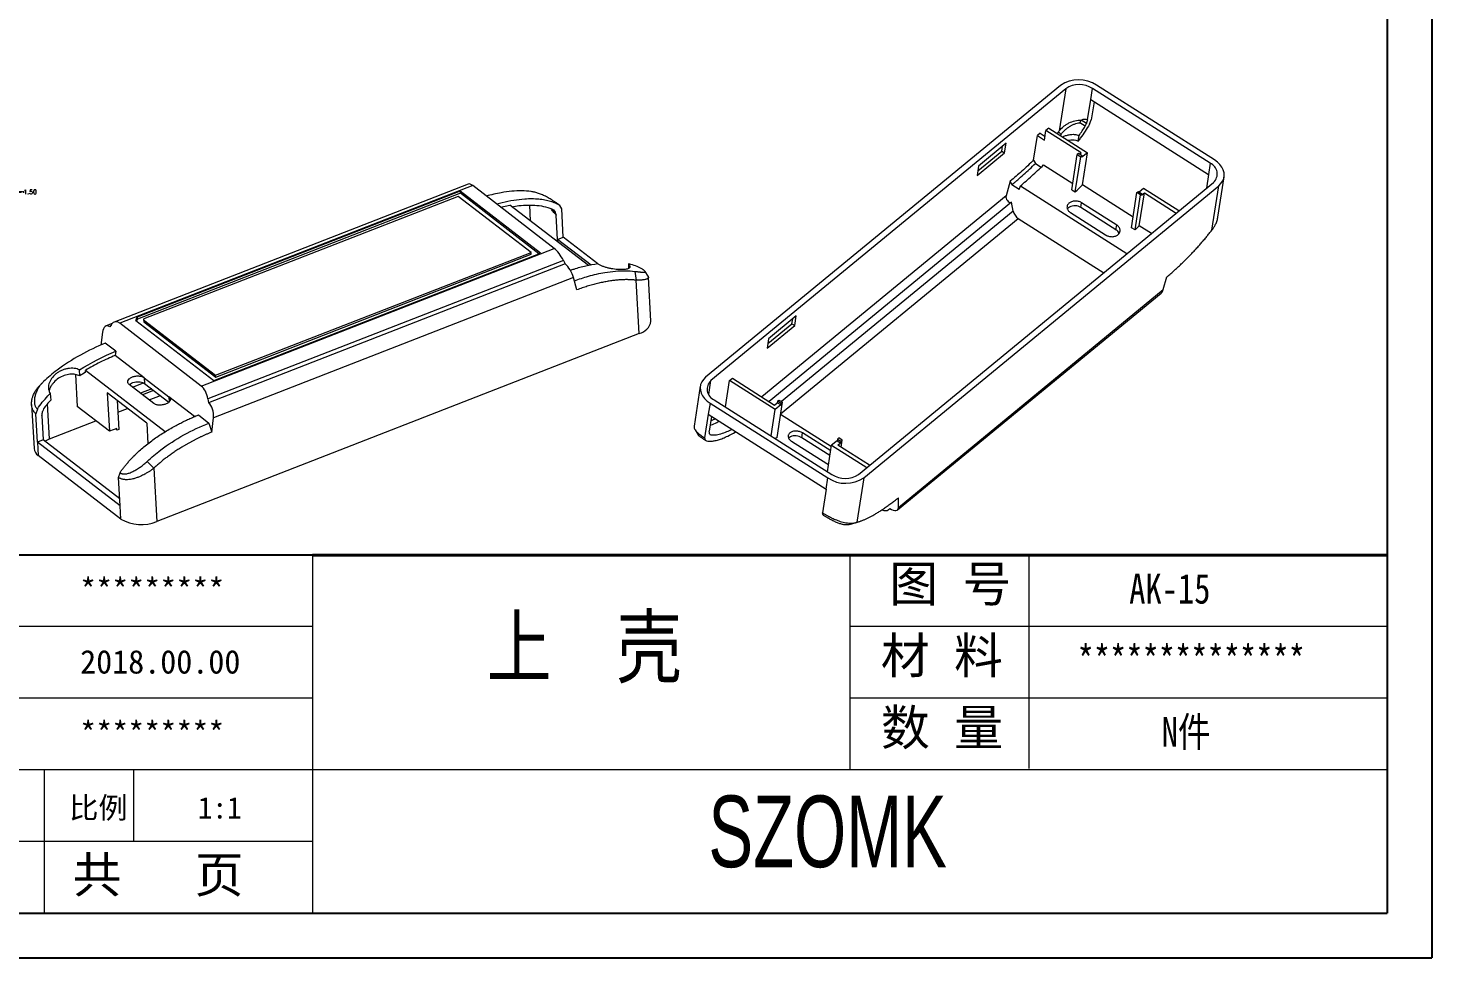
# Model space of a CAD drawing. Header units: inches. Extents: x 1328 to 2850, y 1126 to 1544.
# Drawn here: x 1606.7 to 1918.8, y 1125.7 to 1332.4 of the extents above; entities that cross this region are included whole.
import ezdxf

# ---------------------------------------------------------------- set-up
doc = ezdxf.new("R2010")
doc.units = ezdxf.units.IN
doc.header["$LTSCALE"] = 15
doc.layers.add('文字', color=81, linetype='Continuous')
doc.layers.add('粗实线', color=7, linetype='Continuous', lineweight=30)
doc.layers.add('细实线', color=3, linetype='Continuous', lineweight=9)
doc.styles.get("Standard").update_dxf_attribs({"font": 'txt', "bigfont": 'gbcbig.shx'})
doc.styles.add('宋体', font='', dxfattribs={"width": 0.8, "height": 3.5})
doc.styles.add('长仿宋', font='', dxfattribs={"width": 0.7, "height": 4})
doc.styles.get('宋体').set_extended_font_data('SimSun')
doc.styles.get('长仿宋').set_extended_font_data('SimSun')
doc.dimstyles.new('1.5', dxfattribs={"dimtxt": 1, "dimasz": 0.3, "dimexe": 0.18, "dimexo": 0.0625, "dimgap": 0.09, "dimtad": 0, "dimtih": 1, "dimtoh": 1, "dimzin": 0, "dimdsep": 46, "dimtxsty": 'Standard', "dimcen": 0, "dimadec": 0, "dimazin": 2, "dimtfac": 1, "dimtofl": 0, "dimtmove": 0, "dimatfit": 3, "dimfxl": 1, "dimtolj": 1, "dimtzin": 0, "dimarcsym": 0})

# ---------------------------------------------------------------- blocks, each defined once
blk = doc.blocks.new('*D93')
at = {"color": 0, "lineweight": -2}
for p, q in [((1604.04, 1296.03), (1604.04, 1296.15)), ((1604.34, 1295.97), (1605.24, 1295.97)), ((1605.54, 1296.03), (1605.54, 1296.15)), ((1605.54, 1295.97), (1605.84, 1295.97))]:
    blk.add_line(p, q, dxfattribs=at)
at = {"color": 0}
for points in [[(1604.34, 1296.02), (1604.34, 1295.92), (1604.04, 1295.97)], [(1605.24, 1296.02), (1605.24, 1295.92), (1605.54, 1295.97)]]:
    blk.add_solid(points, dxfattribs=at)
at = {"layer": 'Defpoints', "color": 0}
for p in [(1604.04, 1295.97), (1605.54, 1295.97), (1605.54, 1295.97)]:
    blk.add_point(p, dxfattribs=at)
at = {"color": 0, "insert": (1607.18, 1295.97), "char_height": 1, "attachment_point": 5}
blk.add_mtext('\\A1;1.50', dxfattribs=at)

msp = doc.modelspace()

# ---------------------------------------------------------------- linework, layer by layer
for p, q in [((1918.824, 1543.694), (1918.824, 1125.657)), ((1908.871, 1533.741), (1908.871, 1135.61)), ((1669.992, 1215.236), (1550.553, 1215.236)), ((1342.898, 1135.61), (1908.871, 1135.61)), ((1327.6, 1125.657), (1918.824, 1125.657))]:
    msp.add_line(p, q)
at = {"color": 7, "linetype": 'Continuous', "lineweight": 15}
for p, q in [((1836.257, 1319.668), (1757.366, 1254.754)), ((1837.429, 1318.923), (1758.538, 1254.009)), ((1837.429, 1318.923), (1835.964, 1309.525)), ((1842.975, 1316.49), (1843.36, 1318.961)), ((1869.545, 1302.338), (1843.36, 1318.961)), ((1870.466, 1303.096), (1844.281, 1319.719)), ((1842.271, 1311.974), (1842.975, 1316.49)), ((1842.975, 1316.49), (1869.16, 1299.867)), ((1843.705, 1316.026), (1843.076, 1311.991)), ((1841.757, 1310.581), (1840.584, 1311.325)), ((1841.996, 1311.15), (1840.824, 1311.894)), ((1842.69, 1311.02), (1843.077, 1311.992)), ((1830.274, 1303.065), (1831.121, 1308.501)), ((1831.735, 1309.006), (1831.121, 1308.501)), ((1831.121, 1308.501), (1832.685, 1307.509)), ((1831.735, 1309.006), (1832.812, 1308.323)), ((1832.685, 1307.509), (1833.015, 1309.627)), ((1833.629, 1310.132), (1833.015, 1309.627)), ((1840.831, 1304.665), (1833.015, 1309.627)), ((1833.629, 1310.132), (1842.227, 1304.674)), ((1835.801, 1309.323), (1835.504, 1308.942)), ((1836.191, 1308.506), (1836.388, 1308.753)), ((1840.182, 1307.266), (1840.377, 1308.514)), ((1817.693, 1299.606), (1823.833, 1304.658)), ((1817.856, 1300.652), (1823.207, 1305.055)), ((1824.163, 1306.776), (1818.023, 1301.725)), ((1823.207, 1305.055), (1823.374, 1306.128)), ((1823.207, 1305.055), (1823.833, 1304.658)), ((1823.833, 1304.658), (1824.163, 1306.776)), ((1840.484, 1304.379), (1840.831, 1304.665)), ((1842.227, 1304.674), (1840.999, 1303.664)), ((1841.114, 1297.531), (1842.227, 1304.674)), ((1818.023, 1301.725), (1817.693, 1299.606)), ((1830.274, 1303.065), (1830.69, 1302.312)), ((1830.69, 1302.312), (1831.975, 1301.496)), ((1832.466, 1301.973), (1838.966, 1297.847)), ((1838.748, 1296.453), (1839.966, 1304.26)), ((1839.53, 1295.957), (1840.747, 1303.764)), ((1840.273, 1304.513), (1839.966, 1304.26)), ((1839.966, 1304.26), (1840.747, 1303.764)), ((1841.054, 1304.017), (1840.273, 1304.513)), ((1840.747, 1303.764), (1841.054, 1304.017)), ((1841.054, 1304.017), (1840.999, 1303.664)), ((1869.545, 1302.338), (1869.16, 1299.867)), ((1825.09, 1298.37), (1824.166, 1295.084)), ((1825.09, 1298.37), (1825.438, 1297.558)), ((1869.16, 1299.867), (1868.679, 1296.783)), ((1871.228, 1290.391), (1872.618, 1299.306)), ((1704.569, 1297.705), (1625.879, 1267.043)), ((1705.568, 1297.363), (1627.091, 1266.784)), ((1702.803, 1296.104), (1631.005, 1268.127)), ((1702.827, 1295.681), (1631.029, 1267.704)), ((1720.627, 1282.373), (1702.803, 1296.104)), ((1702.827, 1295.681), (1702.803, 1296.104)), ((1720.278, 1282.237), (1702.827, 1295.681)), ((1723.706, 1283.391), (1705.568, 1297.363)), ((1791.368, 1233.168), (1870.258, 1298.082)), ((1792.54, 1232.424), (1871.431, 1297.338)), ((1827.098, 1296.504), (1825.438, 1297.558)), ((1827.098, 1296.504), (1827.323, 1297.303)), ((1827.323, 1297.303), (1851.025, 1282.257)), ((1838.748, 1296.453), (1839.53, 1295.957)), ((1852.402, 1290.365), (1841.114, 1297.531)), ((1852.036, 1288.017), (1853.254, 1295.825)), ((1852.818, 1287.521), (1854.035, 1295.328)), ((1853.254, 1295.825), (1853.561, 1296.077)), ((1854.035, 1295.328), (1853.254, 1295.825)), ((1853.561, 1296.077), (1854.342, 1295.581)), ((1853.766, 1288.452), (1854.901, 1295.733)), ((1854.733, 1296.735), (1853.772, 1295.943)), ((1854.342, 1295.581), (1854.035, 1295.328)), ((1854.287, 1295.228), (1854.901, 1295.733)), ((1854.342, 1295.581), (1854.287, 1295.228)), ((1862.572, 1291.758), (1854.733, 1296.735)), ((1854.901, 1295.733), (1861.958, 1291.253)), ((1869.89, 1287.458), (1871.431, 1297.338)), ((1702.373, 1294.982), (1632.495, 1267.754)), ((1718.552, 1282.519), (1702.373, 1294.982)), ((1711.763, 1292.591), (1713.799, 1293.055)), ((1731.292, 1279.58), (1713.799, 1293.055)), ((1723.886, 1291.556), (1723.063, 1292.19)), ((1725.363, 1292.199), (1724.945, 1292.954)), ((1725.714, 1285.901), (1725.363, 1292.199)), ((1825.334, 1293.668), (1771.481, 1249.356)), ((1825.738, 1291.726), (1825.334, 1293.668)), ((1840.767, 1292.512), (1840.933, 1293.577)), ((1848.584, 1287.55), (1840.767, 1292.512)), ((1848.75, 1288.615), (1840.933, 1293.577)), ((1724.461, 1285.413), (1724.16, 1290.824)), ((1826.867, 1290.066), (1845.861, 1278.008)), ((1838.45, 1291.377), (1846.266, 1286.415)), ((1724.461, 1285.413), (1725.714, 1285.901)), ((1733.402, 1279.978), (1725.714, 1285.901)), ((1848.584, 1287.55), (1848.75, 1288.615)), ((1852.818, 1287.521), (1852.036, 1288.017)), ((1856.469, 1286.736), (1853.766, 1288.452)), ((1645.229, 1252.812), (1723.706, 1283.391)), ((1731.888, 1279.692), (1724.461, 1285.413)), ((1725.725, 1280.737), (1646.7, 1249.944)), ((1726.115, 1279.965), (1646.855, 1249.081)), ((1647.994, 1254.071), (1720.627, 1282.373)), ((1648.424, 1255.193), (1718.552, 1282.519)), ((1648.447, 1254.77), (1718.576, 1282.096)), ((1718.576, 1282.096), (1718.552, 1282.519)), ((1725.725, 1280.737), (1726.115, 1279.965)), ((1740.19, 1279.955), (1740.244, 1278.992)), ((1727.995, 1276.946), (1647.953, 1245.758)), ((1728.708, 1274.199), (1727.995, 1276.946)), ((1741.64, 1278.308), (1741.945, 1276.324)), ((1744.564, 1277.234), (1743.906, 1278.273)), ((1745.192, 1267.236), (1744.647, 1277.006)), ((1859.104, 1274.269), (1859.892, 1277.072)), ((1742.604, 1264.487), (1741.945, 1276.324)), ((1800.014, 1225.259), (1858.602, 1273.467)), ((1800.243, 1225.837), (1859.104, 1274.269)), ((1630.719, 1267.38), (1631.005, 1268.127)), ((1630.719, 1267.38), (1647.994, 1254.071)), ((1631.029, 1267.704), (1630.862, 1267.269)), ((1631.005, 1268.127), (1631.029, 1267.704)), ((1632.495, 1267.754), (1632.41, 1267.529)), ((1632.41, 1267.529), (1632.433, 1267.106)), ((1632.41, 1267.529), (1648.424, 1255.193)), ((1777.504, 1268.384), (1771.364, 1263.332)), ((1776.548, 1266.662), (1776.715, 1267.735)), ((1777.174, 1266.265), (1777.504, 1268.384)), ((1623.273, 1264.769), (1622.927, 1261.894)), ((1625.394, 1266.688), (1624.052, 1266.165)), ((1625.237, 1266.478), (1624.918, 1265.98)), ((1645.229, 1252.812), (1627.091, 1266.784)), ((1632.433, 1267.106), (1648.447, 1254.77)), ((1742.604, 1264.487), (1635.324, 1222.685)), ((1771.034, 1261.214), (1777.174, 1266.265)), ((1771.197, 1262.259), (1776.548, 1266.662)), ((1776.548, 1266.662), (1777.174, 1266.265)), ((1626.208, 1260.529), (1623.878, 1262.324)), ((1771.364, 1263.332), (1771.034, 1261.214)), ((1626.208, 1260.529), (1626.099, 1259.619)), ((1632.543, 1254.655), (1626.099, 1259.619)), ((1617.28, 1255.381), (1617.678, 1248.237)), ((1618.222, 1255.072), (1618.149, 1256.378)), ((1619.484, 1255.864), (1619.46, 1256.295)), ((1637.193, 1242.635), (1619.46, 1256.295)), ((1632.543, 1254.655), (1638.027, 1250.43)), ((1632.543, 1254.655), (1632.614, 1253.385)), ((1648.447, 1254.77), (1648.424, 1255.193)), ((1609.84, 1253.47), (1609.388, 1253.003)), ((1634.699, 1248.921), (1629.215, 1253.146)), ((1629.944, 1252.584), (1632.358, 1253.525)), ((1634.204, 1252.16), (1631.74, 1251.2)), ((1634.643, 1251.822), (1632.179, 1250.862)), ((1632.614, 1253.385), (1638.003, 1249.233)), ((1756.179, 1252.786), (1754.789, 1243.871)), ((1761.773, 1248.153), (1762.691, 1254.041)), ((1762.691, 1254.041), (1763.305, 1254.546)), ((1772.852, 1247.59), (1762.691, 1254.041)), ((1763.305, 1254.546), (1772.685, 1248.592)), ((1607.513, 1248.717), (1608.057, 1238.948)), ((1611.668, 1251.188), (1611.751, 1249.693)), ((1633.106, 1244.543), (1624.331, 1251.303)), ((1624.331, 1251.303), (1624.808, 1242.745)), ((1626.559, 1249.586), (1626.919, 1243.135)), ((1633.669, 1249.714), (1636.133, 1250.674)), ((1643.758, 1246.015), (1638.027, 1250.43)), ((1646.7, 1249.944), (1646.855, 1249.081)), ((1758.33, 1248.996), (1757.945, 1246.524)), ((1758.33, 1248.996), (1784.515, 1232.373)), ((1759.251, 1249.754), (1785.436, 1233.13)), ((1772.685, 1248.592), (1773.299, 1249.097)), ((1774.08, 1248.6), (1772.852, 1247.59)), ((1773.225, 1241.399), (1774.442, 1249.206)), ((1773.354, 1249.45), (1773.299, 1249.097)), ((1774.08, 1248.6), (1773.299, 1249.097)), ((1773.354, 1249.45), (1773.661, 1249.702)), ((1774.135, 1248.954), (1773.354, 1249.45)), ((1773.661, 1249.702), (1774.442, 1249.206)), ((1774.135, 1248.954), (1774.08, 1248.6)), ((1774.442, 1249.206), (1774.135, 1248.954)), ((1608.798, 1247.696), (1608.481, 1246.656)), ((1608.833, 1240.358), (1608.482, 1246.656)), ((1609.784, 1246.257), (1610.085, 1240.846)), ((1624.808, 1242.745), (1617.678, 1248.237)), ((1626.703, 1247), (1628.837, 1247.831)), ((1644.581, 1246.376), (1646.912, 1244.58)), ((1647.57, 1242.583), (1647.953, 1245.758)), ((1757.945, 1246.524), (1757.126, 1241.267)), ((1757.945, 1246.524), (1784.13, 1229.901)), ((1758.676, 1246.061), (1758.162, 1242.766)), ((1771.934, 1241.702), (1772.852, 1247.59)), ((1774.031, 1246.565), (1785.319, 1239.398)), ((1611.467, 1241.063), (1621.777, 1245.08)), ((1626.478, 1243.396), (1624.808, 1242.745)), ((1626.501, 1242.973), (1626.129, 1243.26)), ((1626.501, 1242.973), (1626.478, 1243.396)), ((1626.919, 1243.135), (1626.501, 1242.973)), ((1633.106, 1244.543), (1633.36, 1239.978)), ((1646.912, 1244.583), (1647.57, 1242.583)), ((1755.004, 1243.075), (1755.673, 1241.995)), ((1778.733, 1241.317), (1778.898, 1242.376)), ((1785.163, 1238.398), (1778.898, 1242.376)), ((1610.085, 1240.846), (1608.833, 1240.358)), ((1608.833, 1240.358), (1608.998, 1237.397)), ((1627.205, 1226.205), (1608.833, 1240.358)), ((1627.121, 1227.723), (1610.085, 1240.846)), ((1757.126, 1241.267), (1757.279, 1240.74)), ((1773.225, 1241.399), (1772.82, 1241.139)), ((1776.47, 1240.535), (1784.287, 1235.572)), ((1784.998, 1237.339), (1778.733, 1241.317)), ((1784.441, 1233.762), (1785.359, 1239.651)), ((1786.587, 1240.661), (1785.359, 1239.651)), ((1785.359, 1239.651), (1793.198, 1234.674)), ((1786.642, 1241.014), (1786.587, 1240.661)), ((1786.587, 1240.661), (1787.368, 1240.165)), ((1786.949, 1241.267), (1786.642, 1241.014)), ((1786.642, 1241.014), (1787.423, 1240.518)), ((1786.754, 1239.66), (1787.368, 1240.165)), ((1793.812, 1235.18), (1786.754, 1239.66)), ((1787.73, 1240.77), (1786.949, 1241.267)), ((1787.423, 1240.518), (1787.368, 1240.165)), ((1787.423, 1240.518), (1787.73, 1240.77)), ((1787.485, 1239.196), (1787.73, 1240.77)), ((1627.37, 1223.244), (1608.998, 1237.397)), ((1634.664, 1234.523), (1633.199, 1236.055)), ((1626.854, 1232.503), (1627.171, 1233.544)), ((1634.665, 1234.522), (1635.324, 1222.685)), ((1784.287, 1235.572), (1784.693, 1235.378)), ((1627.205, 1226.205), (1626.854, 1232.503)), ((1784.13, 1229.901), (1783.311, 1224.645)), ((1784.13, 1229.901), (1784.515, 1232.373)), ((1792.54, 1232.424), (1791, 1222.544)), ((1800.243, 1225.837), (1800.226, 1227.977)), ((1627.37, 1223.244), (1627.205, 1226.205)), ((1783.464, 1224.117), (1783.31, 1224.644)), ((1797.967, 1225.305), (1798.302, 1225.549)), ((1789.83, 1222.186), (1789.254, 1221.999)), ((1789.254, 1221.999), (1789.849, 1222.185)), ((1789.819, 1222.158), (1791.531, 1222.694)), ((1789.849, 1222.185), (1790.743, 1222.455))]:
    msp.add_line(p, q, dxfattribs=at)
at = {"color": 8, "linetype": 'Continuous', "lineweight": 15}
for p, q in [((1718.181, 1293.033), (1718.376, 1289.529)), ((1824.166, 1295.084), (1769.85, 1250.391)), ((1774.035, 1246.594), (1826.867, 1290.066)), ((1825.738, 1291.726), (1774.228, 1249.342)), ((1724.494, 1284.816), (1724.461, 1285.413)), ((1758.054, 1250.903), (1758.538, 1254.009)), ((1611.467, 1241.063), (1611.035, 1248.821)), ((1638.027, 1250.43), (1638.09, 1249.31))]:
    msp.add_line(p, q, dxfattribs=at)
at = {"color": 7, "linetype": 'Continuous', "lineweight": 15, "flags": 128}
for points in [[(1871.431, 1297.338), (1871.927, 1297.828), (1872.301, 1298.375), (1872.543, 1298.968), (1872.647, 1299.59), (1872.61, 1300.228), (1872.434, 1300.864), (1872.122, 1301.484), (1871.682, 1302.072), (1871.126, 1302.614), (1870.466, 1303.096)], [(1757.366, 1254.754), (1756.869, 1254.264), (1756.495, 1253.716), (1756.253, 1253.124), (1756.149, 1252.501), (1756.186, 1251.864), (1756.363, 1251.228), (1756.675, 1250.608), (1757.114, 1250.02), (1757.671, 1249.478), (1758.33, 1248.996)], [(1610.478, 1240.543), (1610.887, 1240.796), (1611.467, 1241.063)]]:
    msp.add_lwpolyline(points, dxfattribs=at)
at = {"color": 7, "linetype": 'Continuous', "lineweight": 15}
for centre, radius, start, end in [((1840.307, 1313.698), 7.214, 56.57629, 124.15889), ((1840.423, 1314.518), 5.326, 56.53245, 124.20273), ((1716.415, 1363.695), 136.13, 337.03495, 337.29485), ((1851.314, 1308.499), 9.687, 158.98238, 164.11949), ((1868.546, 1299.983), 2.558, 312.01644, 66.99874), ((1692.568, 1272.143), 36.846, 31.79407, 32.56466), ((1727.484, 1292.485), 3.716, 194.4823, 206.56064), ((1741.834, 1267.805), 3.406, 283.07535, 350.39347), ((1760.251, 1252.109), 2.558, 132.01644, 246.99874), ((1603.803, 1247.93), 6.21, 344.37153, 352.94528), ((1684.239, 1222.01), 78.417, 160.82242, 161.28816), ((1755.747, 1242.219), 2.475, 359.97922, 12.75184), ((1773.414, 1247.756), 16.168, 200.02711, 201.10275), ((1610.171, 1239.17), 2.126, 185.9925, 236.4926), ((1788.374, 1237.574), 5.326, 236.53245, 304.20273), ((1788.489, 1238.394), 7.214, 236.57629, 304.15889), ((1631.906, 1230.911), 8.908, 239.39598, 292.5676)]:
    msp.add_arc(centre, radius, start, end, dxfattribs=at)
for centre, major_axis, ratio, start_param, end_param in [((1706.281, 1294.615), (-1.768, 3.063), 0.3374745, 5.5970738, 6.2315636), ((1824.947, 1294.587), (-0.514, 0.864), 0.7297609, 0.606853, 2.9539284), ((1827.317, 1291.667), (-1.027, 1.729), 0.7297609, 1.1304518, 2.1776494), ((1724.419, 1280.643), (-1.768, 3.063), 0.3374745, 4.5498763, 5.5970738), ((1726.624, 1278.002), (-1.263, 2.188), 0.3374745, 4.0262775, 5.5970738), ((1857.15, 1275.51), (-1.284, 2.161), 0.7297609, 3.2531316, 3.7484457), ((1626.708, 1263.61), (-0.648, 3.485), 0.5300053, 5.7490934, 6.796291), ((1624.644, 1263.713), (-0.463, 2.489), 0.5300053, 5.7490934, 7.3198898), ((1644.846, 1249.638), (-0.648, 3.485), 0.5300053, 4.7018959, 5.7490934), ((1646.582, 1246.814), (-0.463, 2.489), 0.5300053, 4.1782971, 5.7490934), ((1795.589, 1227.879), (-2.469, 2.497), 0.4723254, 2.3664776, 3.0701776), ((1798.289, 1227.077), (-1.763, 1.784), 0.4723254, 2.0229801, 3.5937764)]:
    msp.add_ellipse(centre, major_axis=major_axis, ratio=ratio, start_param=start_param, end_param=end_param, dxfattribs=at)
for points, knots in [([(1835.964, 1309.525), (1836.247, 1309.885), (1836.584, 1310.224), (1837.132, 1310.671), (1837.323, 1310.81), (1837.721, 1311.07), (1837.928, 1311.191), (1838.565, 1311.513), (1839.013, 1311.68), (1839.687, 1311.838), (1839.913, 1311.876), (1840.371, 1311.915), (1840.6, 1311.915), (1840.824, 1311.894)], [0, 0, 0, 0, 0.25, 0.25, 0.375, 0.375, 0.5, 0.5, 0.75, 0.75, 0.875, 0.875, 1, 1, 1, 1]), ([(1836.388, 1308.753), (1836.632, 1309.097), (1836.911, 1309.414), (1837.379, 1309.851), (1837.545, 1309.991), (1837.885, 1310.254), (1838.06, 1310.377), (1838.42, 1310.606), (1838.604, 1310.711), (1838.984, 1310.904), (1839.179, 1310.991), (1839.572, 1311.137), (1839.771, 1311.196), (1840.174, 1311.285), (1840.379, 1311.315), (1840.584, 1311.325)], [0, 0, 0, 0, 0.25, 0.25, 0.375, 0.375, 0.5, 0.5, 0.625, 0.625, 0.75, 0.75, 0.875, 0.875, 1, 1, 1, 1]), ([(1842.69, 1311.02), (1842.061, 1309.969), (1841.372, 1308.924), (1840.488, 1307.685), (1840.336, 1307.475), (1840.182, 1307.266)], [0.02073145, 0.02073145, 0.02073145, 0.02073145, 0.18654529, 0.18654529, 0.22037831, 0.22037831, 0.22037831, 0.22037831]), ([(1840.824, 1311.894), (1840.911, 1311.972), (1841.01, 1312.037), (1841.231, 1312.134), (1841.355, 1312.167), (1841.611, 1312.189), (1841.747, 1312.178), (1842.013, 1312.11), (1842.145, 1312.053), (1842.271, 1311.974)], [0, 0, 0, 0, 0.25, 0.25, 0.5, 0.5, 0.75, 0.75, 1, 1, 1, 1]), ([(1836.715, 1308.173), (1836.758, 1308.198), (1837.032, 1308.358), (1837.587, 1308.56), (1838.353, 1308.752), (1839.119, 1308.8), (1839.803, 1308.726), (1840.203, 1308.578), (1840.377, 1308.514)], [0, 0, 0, 0, 0.0384303, 0.24510228, 0.45165937, 0.65016491, 0.84842899, 1, 1, 1, 1]), ([(1837.86, 1307.447), (1837.965, 1307.471), (1838.314, 1307.554), (1838.917, 1307.564), (1839.599, 1307.487), (1840.002, 1307.335), (1840.182, 1307.266)], [0, 0, 0, 0, 0.1328803, 0.4412389, 0.7493062, 1, 1, 1, 1]), ([(1830.274, 1303.065), (1829.405, 1302.196), (1828.537, 1301.375), (1827.239, 1300.203), (1826.808, 1299.824), (1825.947, 1299.083), (1825.518, 1298.724), (1825.09, 1298.37)], [0, 0, 0, 0, 0.5, 0.5, 0.75, 0.75, 1, 1, 1, 1]), ([(1825.438, 1297.558), (1825.652, 1297.742), (1825.866, 1297.926), (1826.302, 1298.291), (1826.521, 1298.473), (1827.176, 1299.033), (1827.613, 1299.417), (1828.929, 1300.603), (1829.807, 1301.435), (1830.69, 1302.312)], [0, 0, 0, 0, 0.125, 0.125, 0.25, 0.25, 0.5, 0.5, 1, 1, 1, 1]), ([(1827.323, 1297.303), (1827.749, 1297.662), (1828.174, 1298.017), (1829.027, 1298.751), (1829.455, 1299.129), (1830.742, 1300.293), (1831.606, 1301.113), (1832.466, 1301.973)], [0, 0, 0, 0, 0.25, 0.25, 0.5, 0.5, 1, 1, 1, 1]), ([(1718.605, 1296.052), (1717.91, 1296.119), (1716.497, 1296.255), (1714.248, 1296.138), (1711.606, 1295.805), (1709.694, 1295.325), (1708.578, 1295.044)], [0, 0, 0, 0, 0.2184495, 0.4438095, 0.6752598, 1, 1, 1, 1]), ([(1724.945, 1292.954), (1724.915, 1292.977), (1724.854, 1293.024), (1724.756, 1293.098), (1724.653, 1293.175), (1724.543, 1293.255), (1724.428, 1293.338), (1724.308, 1293.425), (1724.181, 1293.514), (1724.049, 1293.606), (1723.911, 1293.701), (1723.766, 1293.799), (1723.414, 1294.034), (1722.81, 1294.416), (1721.958, 1294.895), (1721.084, 1295.318), (1720.366, 1295.603), (1719.799, 1295.788), (1719.385, 1295.903), (1718.985, 1295.994), (1718.732, 1296.033), (1718.606, 1296.052)], [0, 0, 0, 0, 0.0209288, 0.0418413, 0.0628103, 0.083908, 0.1052058, 0.1267729, 0.1486765, 0.1709813, 0.1937488, 0.2170374, 0.2409026, 0.3616523, 0.4917355, 0.6172166, 0.7450309, 0.8098129, 0.8736581, 0.93693, 1, 1, 1, 1]), ([(1724.945, 1292.954), (1724.62, 1293.129), (1723.957, 1293.486), (1722.847, 1293.873), (1721.611, 1294.171), (1720.238, 1294.358), (1718.73, 1294.427), (1716.883, 1294.368), (1714.669, 1294.107), (1712.586, 1293.714), (1711.316, 1293.356), (1710.916, 1293.243)], [0, 0, 0, 0, 0.0845433, 0.1722402, 0.2637599, 0.3653314, 0.4714478, 0.5826566, 0.7474525, 0.9204397, 1, 1, 1, 1]), ([(1714.275, 1292.689), (1714.802, 1292.772), (1716.011, 1292.963), (1717.883, 1293.076), (1719.875, 1293.009), (1721.839, 1292.709), (1723.021, 1292.223), (1723.622, 1291.976)], [0, 0, 0, 0, 0.157907, 0.3620313, 0.570704, 0.7817561, 1, 1, 1, 1]), ([(1724.16, 1290.824), (1724.072, 1290.892), (1723.978, 1290.974), (1723.779, 1291.17), (1723.677, 1291.28), (1723.478, 1291.52), (1723.384, 1291.646), (1723.21, 1291.911), (1723.131, 1292.049), (1723.063, 1292.19)], [0, 0, 0, 0, 0.25, 0.25, 0.5, 0.5, 0.75, 0.75, 1, 1, 1, 1]), ([(1840.933, 1293.577), (1840.83, 1293.643), (1840.72, 1293.7), (1840.488, 1293.797), (1840.365, 1293.838), (1840.113, 1293.9), (1839.985, 1293.921), (1839.724, 1293.945), (1839.591, 1293.948), (1839.202, 1293.927), (1838.947, 1293.874), (1838.492, 1293.703), (1838.288, 1293.583), (1838.044, 1293.369), (1837.972, 1293.29), (1837.853, 1293.126), (1837.805, 1293.039), (1837.733, 1292.86), (1837.709, 1292.766), (1837.688, 1292.578), (1837.69, 1292.484), (1837.72, 1292.292), (1837.748, 1292.198), (1837.828, 1292.015), (1837.881, 1291.924), (1838.008, 1291.751), (1838.082, 1291.669), (1838.251, 1291.515), (1838.346, 1291.443), (1838.45, 1291.377)], [0, 0, 0, 0, 0.0625, 0.0625, 0.125, 0.125, 0.1875, 0.1875, 0.25, 0.25, 0.375, 0.375, 0.5, 0.5, 0.5625, 0.5625, 0.625, 0.625, 0.6875, 0.6875, 0.75, 0.75, 0.8125, 0.8125, 0.875, 0.875, 0.9375, 0.9375, 1, 1, 1, 1]), ([(1840.767, 1292.512), (1840.578, 1292.61), (1840.2, 1292.807), (1839.521, 1292.906), (1838.846, 1292.846), (1838.262, 1292.616), (1837.894, 1292.374), (1837.8, 1292.201), (1837.788, 1292.178)], [0, 0, 0, 0, 0.1931885, 0.3863563, 0.5800944, 0.7746803, 0.9695301, 1, 1, 1, 1]), ([(1869.891, 1287.458), (1869.955, 1287.537), (1870.09, 1287.702), (1870.282, 1287.972), (1870.473, 1288.274), (1870.658, 1288.61), (1870.831, 1288.981), (1871.042, 1289.541), (1871.183, 1290.017), (1871.22, 1290.361), (1871.223, 1290.391)], [0, 0, 0, 0, 0.0924639, 0.1931608, 0.302099, 0.4192852, 0.5447245, 0.6784209, 0.9721454, 1, 1, 1, 1]), ([(1846.266, 1286.415), (1846.37, 1286.349), (1846.479, 1286.292), (1846.711, 1286.191), (1846.834, 1286.148), (1847.085, 1286.08), (1847.213, 1286.055), (1847.473, 1286.024), (1847.605, 1286.017), (1847.993, 1286.026), (1848.247, 1286.071), (1848.701, 1286.232), (1848.905, 1286.349), (1849.148, 1286.564), (1849.22, 1286.643), (1849.339, 1286.811), (1849.387, 1286.899), (1849.459, 1287.085), (1849.483, 1287.182), (1849.505, 1287.376), (1849.504, 1287.474), (1849.475, 1287.674), (1849.448, 1287.771), (1849.369, 1287.962), (1849.317, 1288.056), (1849.19, 1288.235), (1849.117, 1288.319), (1848.948, 1288.476), (1848.853, 1288.549), (1848.75, 1288.615)], [0, 0, 0, 0, 0.0625, 0.0625, 0.125, 0.125, 0.1875, 0.1875, 0.25, 0.25, 0.375, 0.375, 0.5, 0.5, 0.5625, 0.5625, 0.625, 0.625, 0.6875, 0.6875, 0.75, 0.75, 0.8125, 0.8125, 0.875, 0.875, 0.9375, 0.9375, 1, 1, 1, 1]), ([(1849.248, 1286.713), (1849.217, 1286.815), (1849.134, 1287.084), (1848.859, 1287.362), (1848.637, 1287.514), (1848.584, 1287.55)], [0, 0, 0, 0, 0.31784637, 0.83822045, 1, 1, 1, 1]), ([(1859.893, 1277.073), (1860.039, 1277.197), (1860.331, 1277.446), (1860.767, 1277.824), (1861.199, 1278.206), (1861.628, 1278.59), (1862.053, 1278.976), (1862.475, 1279.366), (1862.893, 1279.758), (1863.307, 1280.154), (1863.718, 1280.552), (1864.125, 1280.952), (1864.528, 1281.356), (1865.022, 1281.858), (1865.602, 1282.461), (1866.263, 1283.167), (1866.908, 1283.876), (1867.537, 1284.587), (1868.15, 1285.299), (1868.746, 1286.015), (1869.326, 1286.731), (1869.703, 1287.218), (1869.89, 1287.458)], [0, 0, 0, 0, 0.0440418, 0.0876356, 0.1307896, 0.1735124, 0.2158129, 0.2577001, 0.2991834, 0.3402724, 0.3809771, 0.4213077, 0.4612746, 0.5008887, 0.568124, 0.6338412, 0.6981015, 0.7609704, 0.8225179, 0.8828183, 0.941951, 1, 1, 1, 1]), ([(1733.418, 1279.981), (1732.524, 1279.825), (1730.735, 1279.512), (1728.677, 1278.98), (1727.523, 1278.581), (1727.274, 1278.495)], [0, 0, 0, 0, 0.4394533, 0.8787151, 1, 1, 1, 1]), ([(1733.418, 1279.981), (1733.583, 1279.879), (1733.763, 1279.782), (1734.152, 1279.6), (1734.364, 1279.514), (1734.808, 1279.356), (1735.037, 1279.284), (1735.512, 1279.154), (1735.759, 1279.096), (1736.25, 1278.995), (1736.495, 1278.952), (1736.986, 1278.88), (1737.23, 1278.851), (1737.7, 1278.808), (1737.928, 1278.793), (1738.37, 1278.775), (1738.58, 1278.772), (1739.17, 1278.782), (1739.517, 1278.811), (1739.932, 1278.886), (1740.054, 1278.916), (1740.265, 1278.988), (1740.351, 1279.03), (1740.484, 1279.124), (1740.531, 1279.177), (1740.584, 1279.296), (1740.589, 1279.363), (1740.554, 1279.507), (1740.515, 1279.586), (1740.388, 1279.76), (1740.3, 1279.855), (1740.19, 1279.955)], [0, 0, 0, 0, 0.0625, 0.0625, 0.125, 0.125, 0.1875, 0.1875, 0.25, 0.25, 0.3125, 0.3125, 0.375, 0.375, 0.4375, 0.4375, 0.5, 0.5, 0.625, 0.625, 0.6875, 0.6875, 0.75, 0.75, 0.8125, 0.8125, 0.875, 0.875, 0.9375, 0.9375, 1, 1, 1, 1]), ([(1743.319, 1278.8), (1742.553, 1279.252), (1741.695, 1279.589), (1740.577, 1279.872), (1740.385, 1279.915), (1740.19, 1279.955)], [0.02073145, 0.02073145, 0.02073145, 0.02073145, 0.18654529, 0.18654529, 0.22037831, 0.22037831, 0.22037831, 0.22037831]), ([(1728.186, 1276.211), (1729.224, 1276.57), (1731.486, 1277.352), (1734.536, 1278.032), (1737.283, 1278.397), (1739.531, 1278.51), (1740.944, 1278.375), (1741.64, 1278.308)], [0, 0, 0, 0, 0.2261639, 0.4930143, 0.6667875, 0.835988, 1, 1, 1, 1]), ([(1741.64, 1278.308), (1741.701, 1278.3), (1741.825, 1278.283), (1742.002, 1278.261), (1742.173, 1278.239), (1742.337, 1278.22), (1742.495, 1278.201), (1742.646, 1278.185), (1742.791, 1278.17), (1743.064, 1278.143), (1743.415, 1278.115), (1743.748, 1278.109), (1743.934, 1278.143), (1743.94, 1278.227), (1743.874, 1278.321), (1743.808, 1278.392), (1743.72, 1278.474), (1743.609, 1278.57), (1743.477, 1278.677), (1743.371, 1278.759), (1743.319, 1278.8)], [0, 0, 0, 0, 0.0315178, 0.0630282, 0.0945772, 0.126211, 0.1579756, 0.1899165, 0.2220786, 0.2545061, 0.3820192, 0.508393, 0.6377577, 0.7581629, 0.801574, 0.84322, 0.8834704, 0.9227281, 0.9614228, 1, 1, 1, 1]), ([(1744.561, 1277.236), (1744.572, 1277.219), (1744.648, 1277.097), (1744.665, 1276.953), (1744.606, 1276.818), (1744.546, 1276.752), (1744.507, 1276.719), (1744.485, 1276.703), (1744.474, 1276.695), (1744.468, 1276.691), (1744.465, 1276.689), (1744.463, 1276.688), (1744.462, 1276.687), (1744.462, 1276.687), (1744.462, 1276.687), (1744.462, 1276.687), (1744.462, 1276.687), (1744.462, 1276.687), (1744.462, 1276.687), (1744.462, 1276.687), (1744.462, 1276.687), (1744.439, 1276.672), (1744.385, 1276.642), (1744.276, 1276.592), (1744.114, 1276.534), (1743.872, 1276.47), (1743.441, 1276.394), (1742.816, 1276.335), (1742.213, 1276.327), (1741.945, 1276.324)], [0, 0, 0, 0, 0.0252681, 0.174914, 0.2608313, 0.3065899, 0.3301711, 0.3421373, 0.3481643, 0.3511888, 0.3527038, 0.3534619, 0.3538412, 0.3540309, 0.3541257, 0.3541731, 0.3541969, 0.3542087, 0.3542146, 0.3542176, 0.3542191, 0.3542206, 0.3937012, 0.441335, 0.5044137, 0.5829331, 0.6768881, 0.8562795, 1, 1, 1, 1]), ([(1741.945, 1276.324), (1741.817, 1276.34), (1741.562, 1276.372), (1741.172, 1276.408), (1740.776, 1276.436), (1740.372, 1276.454), (1739.962, 1276.464), (1739.544, 1276.464), (1739.119, 1276.456), (1738.687, 1276.438), (1738.248, 1276.412), (1737.802, 1276.376), (1737.348, 1276.331), (1736.888, 1276.278), (1736.42, 1276.215), (1735.946, 1276.143), (1735.272, 1276.031), (1734.393, 1275.86), (1733.302, 1275.612), (1732.187, 1275.322), (1731.049, 1274.99), (1729.886, 1274.618), (1729.104, 1274.339), (1728.709, 1274.199)], [0, 0, 0, 0, 0.0308251, 0.0619477, 0.0933812, 0.1251384, 0.1572317, 0.1896732, 0.2224747, 0.2556475, 0.2892025, 0.3231503, 0.3575011, 0.3922649, 0.427451, 0.4630686, 0.4991267, 0.5786871, 0.6597089, 0.742275, 0.8264637, 0.9123489, 1, 1, 1, 1]), ([(1623.878, 1262.324), (1620.152, 1260.812), (1616.422, 1258.787), (1612.115, 1255.537), (1611.105, 1254.689), (1610.165, 1253.798)], [0.2702863, 0.2702863, 0.2702863, 0.2702863, 0.77816666, 0.77816666, 0.94442565, 0.94442565, 0.94442565, 0.94442565]), ([(1626.099, 1259.619), (1624.977, 1259.159), (1623.863, 1258.654), (1622.202, 1257.826), (1621.65, 1257.538), (1620.55, 1256.935), (1620.002, 1256.621), (1619.46, 1256.295)], [0, 0, 0, 0, 0.5, 0.5, 0.75, 0.75, 1, 1, 1, 1]), ([(1618.149, 1256.378), (1617.985, 1256.467), (1617.806, 1256.542), (1617.42, 1256.66), (1617.211, 1256.705), (1616.773, 1256.761), (1616.547, 1256.772), (1616.08, 1256.761), (1615.837, 1256.739), (1615.357, 1256.66), (1615.117, 1256.605), (1614.638, 1256.461), (1614.4, 1256.372), (1613.944, 1256.168), (1613.724, 1256.052), (1613.297, 1255.79), (1613.095, 1255.647), (1612.531, 1255.189), (1612.202, 1254.836), (1611.813, 1254.28), (1611.7, 1254.089), (1611.507, 1253.696), (1611.43, 1253.498), (1611.313, 1253.105), (1611.274, 1252.909), (1611.237, 1252.519), (1611.239, 1252.328), (1611.286, 1251.966), (1611.33, 1251.794), (1611.465, 1251.47), (1611.556, 1251.32), (1611.668, 1251.188)], [0, 0, 0, 0, 0.0625, 0.0625, 0.125, 0.125, 0.1875, 0.1875, 0.25, 0.25, 0.3125, 0.3125, 0.375, 0.375, 0.4375, 0.4375, 0.5, 0.5, 0.625, 0.625, 0.6875, 0.6875, 0.75, 0.75, 0.8125, 0.8125, 0.875, 0.875, 0.9375, 0.9375, 1, 1, 1, 1]), ([(1618.222, 1255.072), (1617.905, 1255.202), (1617.273, 1255.462), (1616.026, 1255.478), (1614.723, 1255.185), (1613.459, 1254.56), (1612.559, 1253.788), (1611.986, 1253.051), (1611.649, 1252.438), (1611.453, 1251.958), (1611.415, 1251.692), (1611.407, 1251.641)], [0, 0, 0, 0, 0.1410026, 0.2819431, 0.424638, 0.5721883, 0.7275372, 0.8103128, 0.8930916, 0.9792555, 1, 1, 1, 1]), ([(1629.215, 1253.146), (1629.142, 1253.201), (1629.082, 1253.262), (1628.984, 1253.391), (1628.946, 1253.46), (1628.897, 1253.604), (1628.885, 1253.678), (1628.886, 1253.829), (1628.9, 1253.906), (1628.978, 1254.134), (1629.081, 1254.286), (1629.371, 1254.558), (1629.561, 1254.681), (1629.886, 1254.829), (1630.003, 1254.873), (1630.244, 1254.946), (1630.369, 1254.976), (1630.625, 1255.022), (1630.757, 1255.038), (1631.017, 1255.054), (1631.147, 1255.055), (1631.405, 1255.043), (1631.53, 1255.029), (1631.77, 1254.988), (1631.886, 1254.96), (1632.103, 1254.892), (1632.203, 1254.853), (1632.387, 1254.762), (1632.47, 1254.711), (1632.543, 1254.655)], [0, 0, 0, 0, 0.0625, 0.0625, 0.125, 0.125, 0.1875, 0.1875, 0.25, 0.25, 0.375, 0.375, 0.5, 0.5, 0.5625, 0.5625, 0.625, 0.625, 0.6875, 0.6875, 0.75, 0.75, 0.8125, 0.8125, 0.875, 0.875, 0.9375, 0.9375, 1, 1, 1, 1]), ([(1608.482, 1246.656), (1608.281, 1246.847), (1608.009, 1247.106), (1607.785, 1247.536), (1607.67, 1247.825), (1607.542, 1248.291), (1607.489, 1248.848), (1607.527, 1249.396), (1607.574, 1249.701), (1607.605, 1249.862), (1607.624, 1249.944), (1607.633, 1249.986), (1607.638, 1250.006), (1607.641, 1250.017), (1607.642, 1250.022), (1607.643, 1250.025), (1607.643, 1250.026), (1607.643, 1250.027), (1607.643, 1250.027), (1607.643, 1250.027), (1607.643, 1250.027), (1607.643, 1250.027), (1607.643, 1250.027), (1607.643, 1250.027), (1607.662, 1250.106), (1607.708, 1250.279), (1607.803, 1250.576), (1607.949, 1250.947), (1608.168, 1251.402), (1608.569, 1252.062), (1608.979, 1252.62), (1609.345, 1252.948), (1609.398, 1252.996)], [0, 0, 0, 0, 0.1364189, 0.1841836, 0.2332059, 0.2835746, 0.4080467, 0.4795108, 0.5175718, 0.5371861, 0.5471393, 0.5521524, 0.5546681, 0.5559283, 0.5565589, 0.5568744, 0.5570321, 0.557111, 0.5571505, 0.5571702, 0.55718, 0.557185, 0.5571874, 0.5571887, 0.5571899, 0.590029, 0.6296498, 0.6821172, 0.7474279, 0.8255776, 0.9747913, 1, 1, 1, 1]), ([(1610.165, 1253.798), (1610.107, 1253.742), (1609.99, 1253.63), (1609.825, 1253.454), (1609.665, 1253.274), (1609.512, 1253.089), (1609.365, 1252.898), (1609.226, 1252.703), (1609.093, 1252.502), (1608.844, 1252.095), (1608.53, 1251.463), (1608.246, 1250.59), (1608.107, 1249.725), (1608.132, 1249.076), (1608.216, 1248.654), (1608.291, 1248.411), (1608.387, 1248.192), (1608.504, 1248), (1608.639, 1247.831), (1608.745, 1247.741), (1608.798, 1247.696)], [0, 0, 0, 0, 0.0315178, 0.0630282, 0.0945772, 0.126211, 0.1579756, 0.1899165, 0.2220786, 0.2545061, 0.3820192, 0.508393, 0.6377577, 0.7581629, 0.801574, 0.84322, 0.8834704, 0.9227281, 0.9614228, 1, 1, 1, 1]), ([(1629.276, 1253.099), (1629.347, 1253.174), (1629.534, 1253.371), (1630.033, 1253.607), (1630.68, 1253.77), (1631.365, 1253.801), (1631.998, 1253.701), (1632.402, 1253.536), (1632.572, 1253.415), (1632.614, 1253.385)], [0, 0, 0, 0, 0.1044026, 0.2733764, 0.4420488, 0.6103042, 0.7783417, 0.9463504, 1, 1, 1, 1]), ([(1608.798, 1247.696), (1609.482, 1248.713), (1610.267, 1249.69), (1611.306, 1250.813), (1611.485, 1251.001), (1611.668, 1251.188)], [0.02073145, 0.02073145, 0.02073145, 0.02073145, 0.18654529, 0.18654529, 0.22037831, 0.22037831, 0.22037831, 0.22037831]), ([(1638.027, 1250.43), (1638.1, 1250.374), (1638.16, 1250.315), (1638.258, 1250.189), (1638.296, 1250.122), (1638.345, 1249.985), (1638.356, 1249.915), (1638.355, 1249.773), (1638.341, 1249.7), (1638.261, 1249.485), (1638.157, 1249.343), (1637.865, 1249.084), (1637.675, 1248.964), (1637.349, 1248.817), (1637.232, 1248.772), (1636.991, 1248.695), (1636.867, 1248.663), (1636.611, 1248.611), (1636.48, 1248.591), (1636.221, 1248.566), (1636.092, 1248.561), (1635.834, 1248.564), (1635.71, 1248.573), (1635.471, 1248.606), (1635.355, 1248.629), (1635.139, 1248.69), (1635.039, 1248.727), (1634.855, 1248.814), (1634.772, 1248.865), (1634.699, 1248.921)], [0, 0, 0, 0, 0.0625, 0.0625, 0.125, 0.125, 0.1875, 0.1875, 0.25, 0.25, 0.375, 0.375, 0.5, 0.5, 0.5625, 0.5625, 0.625, 0.625, 0.6875, 0.6875, 0.75, 0.75, 0.8125, 0.8125, 0.875, 0.875, 0.9375, 0.9375, 1, 1, 1, 1]), ([(1627.171, 1233.544), (1627.242, 1233.648), (1627.384, 1233.856), (1627.604, 1234.165), (1627.831, 1234.474), (1628.066, 1234.781), (1628.308, 1235.087), (1628.556, 1235.392), (1628.812, 1235.696), (1629.076, 1235.999), (1629.346, 1236.301), (1629.624, 1236.601), (1629.909, 1236.901), (1630.746, 1237.756), (1632.246, 1239.133), (1634.481, 1240.875), (1636.884, 1242.492), (1638.87, 1243.65), (1640.401, 1244.461), (1641.425, 1244.975), (1642.464, 1245.466), (1643.517, 1245.936), (1644.225, 1246.229), (1644.581, 1246.376)], [0, 0, 0, 0, 0.0164735, 0.0330754, 0.0498149, 0.0667012, 0.0837431, 0.1009492, 0.1183278, 0.1358872, 0.1536352, 0.1715794, 0.1897272, 0.2080857, 0.3295265, 0.4595278, 0.5895001, 0.7259329, 0.7796648, 0.8338987, 0.8886739, 0.9440287, 1, 1, 1, 1]), ([(1759.522, 1245.523), (1759.517, 1245.521), (1759.171, 1245.331), (1758.839, 1245.193), (1758.525, 1245.084), (1758.523, 1245.084)], [0, 0, 0, 0, 0.0137024, 0.9946768, 1, 1, 1, 1]), ([(1633.199, 1236.054), (1634.139, 1236.945), (1635.15, 1237.793), (1639.456, 1241.042), (1643.186, 1243.068), (1646.912, 1244.58)], [0.27029127, 0.27029127, 0.27029127, 0.27029127, 0.43654529, 0.43654529, 0.94442565, 0.94442565, 0.94442565, 0.94442565]), ([(1647.57, 1242.583), (1647.372, 1242.5), (1646.978, 1242.335), (1646.391, 1242.078), (1645.811, 1241.816), (1645.238, 1241.549), (1644.672, 1241.277), (1644.112, 1240.999), (1643.56, 1240.715), (1643.014, 1240.426), (1642.475, 1240.131), (1641.942, 1239.831), (1641.417, 1239.526), (1640.776, 1239.142), (1640.027, 1238.674), (1639.179, 1238.116), (1638.359, 1237.547), (1637.565, 1236.966), (1636.799, 1236.374), (1636.061, 1235.77), (1635.349, 1235.157), (1634.891, 1234.732), (1634.665, 1234.522)], [0, 0, 0, 0, 0.0440418, 0.0876356, 0.1307896, 0.1735124, 0.2158129, 0.2577001, 0.2991834, 0.3402724, 0.3809771, 0.4213077, 0.4612746, 0.5008887, 0.568124, 0.6338412, 0.6981015, 0.7609704, 0.8225179, 0.8828183, 0.941951, 1, 1, 1, 1]), ([(1754.794, 1243.871), (1754.785, 1243.796), (1754.775, 1243.7), (1754.792, 1243.585), (1754.802, 1243.532), (1754.813, 1243.489), (1754.823, 1243.457), (1754.856, 1243.353), (1754.934, 1243.176), (1755.102, 1242.922), (1755.306, 1242.682), (1755.651, 1242.337), (1756.209, 1241.871), (1756.828, 1241.464), (1757.126, 1241.267)], [0, 0, 0, 0, 0.1050012, 0.1333647, 0.1571149, 0.1762519, 0.1907754, 0.2006857, 0.3128287, 0.4158845, 0.5099347, 0.5950871, 0.80523, 1, 1, 1, 1]), ([(1757.279, 1240.74), (1757.467, 1240.681), (1757.852, 1240.559), (1758.531, 1240.534), (1759.31, 1240.619), (1760.198, 1240.837), (1761.196, 1241.189), (1762.448, 1241.756), (1763.407, 1242.241), (1764.018, 1242.627), (1764.051, 1242.648)], [0, 0, 0, 0, 0.1117086, 0.2275842, 0.3485108, 0.4827192, 0.6229327, 0.7698751, 0.9876229, 1, 1, 1, 1]), ([(1763.21, 1243.182), (1762.807, 1242.979), (1761.934, 1242.54), (1760.668, 1242.086), (1759.401, 1241.798), (1758.691, 1241.889), (1758.33, 1241.934)], [0, 0, 0, 0, 0.21906974, 0.47450367, 0.73285012, 1, 1, 1, 1]), ([(1758.37, 1244.101), (1758.453, 1244.127), (1758.92, 1244.27), (1759.58, 1244.559), (1760.183, 1244.897), (1760.357, 1244.993)], [0, 0, 0, 0, 0.1339153, 0.7512327, 1, 1, 1, 1]), ([(1778.898, 1242.376), (1778.795, 1242.442), (1778.685, 1242.5), (1778.454, 1242.602), (1778.331, 1242.646), (1778.08, 1242.717), (1777.953, 1242.744), (1777.694, 1242.781), (1777.562, 1242.792), (1777.176, 1242.795), (1776.923, 1242.762), (1776.475, 1242.634), (1776.274, 1242.537), (1776.037, 1242.357), (1775.967, 1242.289), (1775.851, 1242.148), (1775.805, 1242.073), (1775.737, 1241.915), (1775.716, 1241.832), (1775.698, 1241.664), (1775.701, 1241.579), (1775.734, 1241.404), (1775.763, 1241.318), (1775.845, 1241.148), (1775.898, 1241.063), (1776.027, 1240.899), (1776.102, 1240.821), (1776.271, 1240.672), (1776.367, 1240.6), (1776.47, 1240.535)], [0, 0, 0, 0, 0.0625, 0.0625, 0.125, 0.125, 0.1875, 0.1875, 0.25, 0.25, 0.375, 0.375, 0.5, 0.5, 0.5625, 0.5625, 0.625, 0.625, 0.6875, 0.6875, 0.75, 0.75, 0.8125, 0.8125, 0.875, 0.875, 0.9375, 0.9375, 1, 1, 1, 1]), ([(1757.279, 1240.74), (1757.054, 1240.886), (1756.71, 1241.107), (1756.35, 1241.36), (1756.045, 1241.593), (1755.796, 1241.808), (1755.723, 1241.937), (1755.696, 1241.985)], [0, 0, 0, 0, 0.2665688, 0.4065335, 0.554823, 0.8335796, 1, 1, 1, 1]), ([(1778.733, 1241.317), (1778.544, 1241.417), (1778.165, 1241.619), (1777.486, 1241.747), (1776.824, 1241.727), (1776.225, 1241.562), (1775.959, 1241.351), (1775.826, 1241.246)], [0, 0, 0, 0, 0.2003318, 0.4006642, 0.6009779, 0.8012854, 1, 1, 1, 1]), ([(1627.171, 1233.544), (1627.202, 1233.522), (1627.262, 1233.477), (1627.36, 1233.421), (1627.461, 1233.373), (1627.569, 1233.332), (1627.681, 1233.3), (1627.798, 1233.276), (1627.92, 1233.261), (1628.048, 1233.253), (1628.181, 1233.254), (1628.319, 1233.262), (1628.656, 1233.301), (1629.231, 1233.447), (1630.036, 1233.799), (1630.861, 1234.257), (1631.539, 1234.705), (1632.073, 1235.096), (1632.464, 1235.405), (1632.841, 1235.723), (1633.08, 1235.944), (1633.199, 1236.054)], [0, 0, 0, 0, 0.0209288, 0.0418413, 0.0628103, 0.083908, 0.1052058, 0.1267729, 0.1486765, 0.1709813, 0.1937488, 0.2170374, 0.2409026, 0.3616523, 0.4917355, 0.6172166, 0.7450309, 0.8098129, 0.8736581, 0.93693, 1, 1, 1, 1]), ([(1634.665, 1234.522), (1634.604, 1234.474), (1634.477, 1234.375), (1634.277, 1234.223), (1634.059, 1234.066), (1633.824, 1233.904), (1633.571, 1233.737), (1633.3, 1233.568), (1633.011, 1233.397), (1632.467, 1233.093), (1631.776, 1232.759), (1631.075, 1232.483), (1630.466, 1232.272), (1629.853, 1232.108), (1629.166, 1231.994), (1628.632, 1231.966), (1628.22, 1231.99), (1627.897, 1232.039), (1627.598, 1232.116), (1627.325, 1232.219), (1627.075, 1232.345), (1626.927, 1232.451), (1626.854, 1232.503)], [0, 0, 0, 0, 0.0248935, 0.0514676, 0.079724, 0.1096637, 0.1412878, 0.174597, 0.2095922, 0.246274, 0.3697932, 0.4512857, 0.4906813, 0.5845389, 0.6681497, 0.7416546, 0.7875783, 0.8322417, 0.8757253, 0.9181158, 0.9595071, 1, 1, 1, 1]), ([(1791, 1222.544), (1791.082, 1222.566), (1791.248, 1222.609), (1791.503, 1222.685), (1791.764, 1222.77), (1792.032, 1222.864), (1792.305, 1222.969), (1792.585, 1223.083), (1792.871, 1223.206), (1793.164, 1223.34), (1793.462, 1223.482), (1793.767, 1223.635), (1794.079, 1223.797), (1794.396, 1223.969), (1794.72, 1224.15), (1795.05, 1224.341), (1795.52, 1224.622), (1796.138, 1225.007), (1796.911, 1225.517), (1797.706, 1226.069), (1798.525, 1226.663), (1799.366, 1227.297), (1799.937, 1227.748), (1800.225, 1227.976)], [0, 0, 0, 0, 0.0308251, 0.0619477, 0.0933812, 0.1251384, 0.1572317, 0.1896732, 0.2224747, 0.2556475, 0.2892025, 0.3231503, 0.3575011, 0.3922649, 0.427451, 0.4630686, 0.4991267, 0.5786871, 0.6597089, 0.742275, 0.8264637, 0.9123489, 1, 1, 1, 1]), ([(1783.311, 1224.645), (1783.366, 1224.61), (1783.478, 1224.539), (1783.652, 1224.432), (1783.831, 1224.324), (1784.016, 1224.216), (1784.206, 1224.107), (1784.401, 1223.999), (1784.602, 1223.89), (1784.806, 1223.782), (1785.016, 1223.675), (1785.229, 1223.569), (1785.7, 1223.342), (1786.494, 1222.992), (1787.433, 1222.672), (1788.462, 1222.407), (1789.239, 1222.311), (1789.874, 1222.315), (1790.223, 1222.345), (1790.524, 1222.396), (1790.781, 1222.462), (1790.929, 1222.518), (1791, 1222.544)], [0, 0, 0, 0, 0.0221311, 0.0445055, 0.0671404, 0.0900523, 0.1132572, 0.1367706, 0.1606072, 0.1847812, 0.2093062, 0.2341952, 0.2594608, 0.3731937, 0.5092666, 0.5901156, 0.7541561, 0.8120296, 0.8655471, 0.9147117, 0.9595275, 1, 1, 1, 1]), ([(1789.254, 1221.999), (1789.213, 1221.99), (1789.131, 1221.972), (1789.001, 1221.953), (1788.864, 1221.941), (1788.722, 1221.936), (1788.573, 1221.938), (1788.419, 1221.947), (1788.258, 1221.963), (1787.93, 1222.009), (1787.408, 1222.128), (1786.654, 1222.389), (1785.87, 1222.737), (1785.224, 1223.074), (1784.766, 1223.331), (1784.485, 1223.493), (1784.214, 1223.653), (1783.954, 1223.811), (1783.702, 1223.967), (1783.543, 1224.067), (1783.463, 1224.117)], [0, 0, 0, 0, 0.0315178, 0.0630282, 0.0945772, 0.126211, 0.1579756, 0.1899165, 0.2220786, 0.2545061, 0.3820192, 0.508393, 0.6377577, 0.7581629, 0.801574, 0.84322, 0.8834704, 0.9227281, 0.9614228, 1, 1, 1, 1])]:
    msp.add_open_spline(points, degree=3, knots=knots, dxfattribs=at)
for points in [[(1840.584, 1311.325), (1840.665, 1311.515), (1840.744, 1311.705), (1840.824, 1311.894)], [(1835.964, 1309.525), (1835.91, 1309.457), (1835.856, 1309.39), (1835.801, 1309.323)], [(1836.388, 1308.753), (1836.193, 1308.944), (1835.997, 1309.134), (1835.801, 1309.323)], [(1840.377, 1308.514), (1840.854, 1309.188), (1841.315, 1309.875), (1841.757, 1310.581)], [(1839.53, 1295.957), (1840.058, 1296.465), (1840.586, 1296.989), (1841.114, 1297.531)], [(1853.766, 1288.452), (1853.45, 1288.135), (1853.134, 1287.825), (1852.818, 1287.521)], [(1618.149, 1256.378), (1620.707, 1258.017), (1623.459, 1259.413), (1626.208, 1260.529)], [(1619.484, 1255.864), (1619.06, 1255.607), (1618.639, 1255.343), (1618.222, 1255.072)], [(1611.751, 1249.693), (1611.192, 1249.081), (1610.664, 1248.442), (1610.173, 1247.77)]]:
    msp.add_open_spline(points, degree=3, dxfattribs=at)
at = {"layer": '粗实线', "color": 7, "lineweight": 40}
msp.add_line((1908.871, 1215.236), (1669.992, 1215.236), dxfattribs=at)
at = {"layer": '细实线', "color": 7}
for p, q in [((1669.992, 1215.236), (1669.992, 1135.61)), ((1789.432, 1215.236), (1789.432, 1167.46)), ((1829.245, 1215.236), (1829.245, 1167.796)), ((1669.992, 1199.311), (1550.553, 1199.311)), ((1908.871, 1199.311), (1789.432, 1199.311)), ((1669.992, 1183.386), (1550.553, 1183.386)), ((1908.871, 1183.386), (1789.432, 1183.386)), ((1908.871, 1167.46), (1550.553, 1167.46)), ((1610.273, 1167.46), (1610.273, 1135.61)), ((1630.179, 1167.46), (1630.179, 1151.535)), ((1669.992, 1151.535), (1550.553, 1151.535))]:
    msp.add_line(p, q, dxfattribs=at)

# ---------------------------------------------------------------- texts
at = {"char_height": 5.23729, "width": 2976.61369, "attachment_point": 1}
for s, insert in [('{\\fSimHei|b0|i0|c134|p49;*********}', (1618.302, 1210.043)), ('{\\fSimHei|b0|i0|c134|p49;2018.00.00}', (1618.302, 1194.118)), ('{\\fSimHei|b0|i0|c134|p49;*********}', (1618.302, 1178.193))]:
    msp.add_mtext(s, dxfattribs=dict(at, insert=insert))
at = {"layer": '文字', "color": 0, "attachment_point": 1, "style": '宋体'}
for s, insert, char_height, width in [('{\\H1.111x;AK-15}', (1851.527, 1211.076), 5.97197, 69.04266), ('上  壳', (1708.651, 1201.488), 13.271, 169.66547), ('{\\H1.111x;**************}', (1840.04, 1195.151), 5.97197, 69.04266), ('{\\H1.111x;N件}', (1858.751, 1179.226), 5.97197, 69.04266)]:
    msp.add_mtext(s, dxfattribs=dict(at, insert=insert, char_height=char_height, width=width))
at = {"layer": '粗实线', "insert": (1757.969, 1161.758), "char_height": 15.92525, "width": 178.5859, "attachment_point": 1, "style": '长仿宋'}
msp.add_mtext('{\\fSTXinwei|b0|i0|c134|p2;SZOMK}', dxfattribs=at)
at = {"layer": '细实线', "color": 7, "attachment_point": 1}
for s, insert, char_height, width in [('{\\fSimSun|b0|i0|c134|p54;图 号}', (1798.188, 1212.819), 7.96262, 39.81312), ('{\\fSimSun|b0|i0|c134|p54;材 料   }', (1796.3, 1196.893), 7.96262, 39.81312), ('{\\fSimSun|b0|i0|c134|p54;数 量}', (1796.339, 1180.89), 7.96262, 35.97614), ('{\\fSimSun|b0|i0|c134|p54;比例}', (1615.846, 1161.429), 4.77757, 20.97207), ('{\\fSimSun|b0|i0|c134|p54;1:1}', (1644.462, 1161.429), 4.77757, 20.97207), ('{\\fSimSun|b0|i0|c134|p54; 共   页}', (1611.247, 1148.121), 7.96262, 59.71968)]:
    msp.add_mtext(s, dxfattribs=dict(at, insert=insert, char_height=char_height, width=width))

# ---------------------------------------------------------------- dimensions: what is measured, and where the dimension line sits
dim = msp.add_linear_dim(base=(1605.542, 1295.97), p1=(1604.042, 1295.97), p2=(1605.542, 1295.97), dimstyle='1.5')
dim.commit()
dim.dimension.update_dxf_attribs({"geometry": '*D93', "text_midpoint": (1607.182, 1295.97)})

doc.saveas('drawing.dxf')
